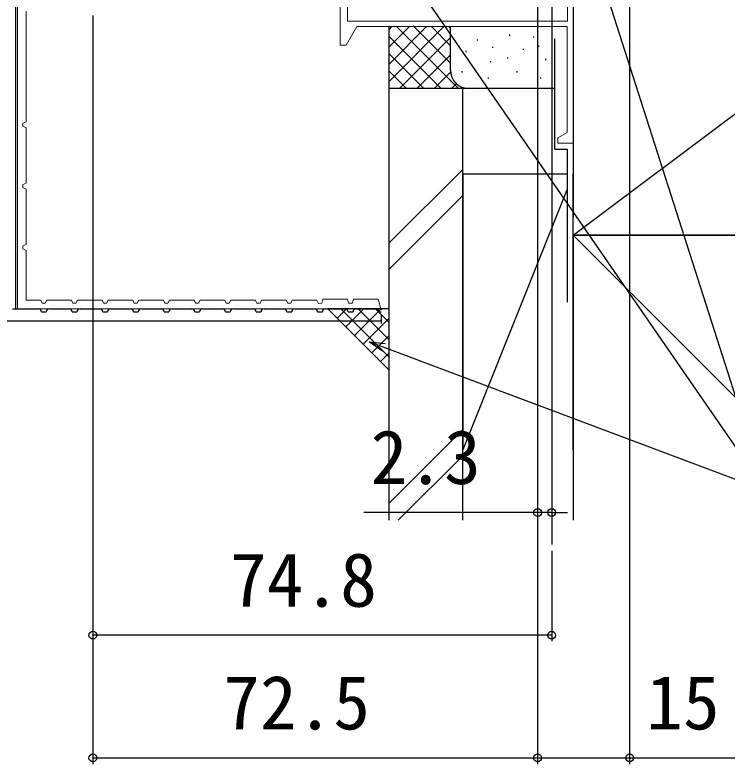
# Model space of a CAD drawing. Units: millimetres, scale not verified. Extents: x -525 to 525, y -803 to 799.
# Drawn here: x -274 to -157.9, y -116.1 to 6 of the extents above; entities that cross this region are included whole.
import ezdxf
from ezdxf.enums import TextEntityAlignment as Align

# ---------------------------------------------------------------- set-up
doc = ezdxf.new("R2010")
doc.units = ezdxf.units.MM
doc.header["$LTSCALE"] = 4
doc.layers.add('0-2_YKK_11', color=7, linetype='Continuous', lineweight=18)
for name, color, linetype in [('0-4_YKK_12', 2, 'Continuous'), ('0-5_YKK_13', 4, 'Continuous'), ('0-6_YKK_D', 6, 'Continuous'), ('0-8_YSS_K', 3, 'Continuous'), ('0-9_YSS_KE', 3, 'Continuous')]:
    doc.layers.add(name, color=color, linetype=linetype)
doc.styles.add('ＭＳ ゴシック', font='')
doc.styles.get('ＭＳ ゴシック').set_extended_font_data('MS Gothic')

msp = doc.modelspace()

# ---------------------------------------------------------------- linework, layer by layer
at = {"layer": '0-2_YKK_11', "color": 30}
msp.add_line((-214.3, -42.111), (-214.293, -41.935), dxfattribs=at)
at = {"layer": '0-2_YKK_11', "color": 4}
for points in [[(-184.643, 18.97), (-221, 17.065), (-221, 1.065), (-220, 1.065), (-218.268, 4.065), (-184, 4.065), (-184, -13.169), (-185.5, -14.035), (-185.5, -14.935), (-183, -14.935), (-183, 15.065), (-180, 15.065), (-180, 16.065), (-183, 16.065), (-183, 17.873), (-182.837, 18.14)], [(-215.199, 16.467), (-219.8, 16.226), (-219.8, 4.965), (-183.9, 4.965), (-183.9, 18.108), (-209.07, 16.789)]]:
    msp.add_lwpolyline(points, dxfattribs=at)
at = {"layer": '0-2_YKK_11', "color": 30}
for points in [[(-214.3, -41.935), (-273.6, -41.935), (-273.6, 8.065)], [(-272.2, 6.565), (-272.2, -11.435), (-272.7, -11.69), (-272.7, -12.18), (-272.2, -12.435), (-272.2, -21.435), (-272.7, -21.69), (-272.7, -22.18), (-272.2, -22.435), (-272.2, -31.435), (-272.7, -31.69), (-272.7, -32.18), (-272.2, -32.435), (-272.2, -40.535), (-269.8, -40.535), (-269.545, -41.035), (-269.055, -41.035), (-268.8, -40.535), (-264.8, -40.535), (-264.545, -41.035), (-264.055, -41.035), (-263.8, -40.535), (-259.8, -40.535), (-259.545, -41.035), (-259.055, -41.035)], [(-259.055, -41.035), (-258.8, -40.535), (-254.8, -40.535), (-254.545, -41.035), (-254.055, -41.035), (-253.8, -40.535), (-249.8, -40.535), (-249.545, -41.035), (-249.055, -41.035), (-248.8, -40.535), (-244.8, -40.535), (-244.545, -41.035), (-244.055, -41.035), (-243.8, -40.535), (-239.8, -40.535), (-239.545, -41.035), (-239.055, -41.035), (-238.8, -40.535), (-234.8, -40.535), (-234.545, -41.035), (-234.055, -41.035), (-233.8, -40.535), (-229.8, -40.535), (-229.545, -41.035), (-229.055, -41.035), (-228.8, -40.535), (-224.8, -40.535), (-224.532, -41.06), (-223.989, -41.006), (-223.8, -40.335), (-219.8, -40.335), (-219.603, -41.035), (-218.997, -41.035), (-218.8, -40.335), (-214.8, -40.335), (-214.3, -42.111)]]:
    msp.add_lwpolyline(points, dxfattribs=at)
at = {"layer": '0-4_YKK_12'}
for p, q in [((-186.5, 575.062), (-186.5, -80.369)), ((-273.9, 23.465), (-273.9, -41.935))]:
    msp.add_line(p, q, dxfattribs=at)
at = {"layer": '0-5_YKK_13'}
for p, q in [((-274.394, -41.935), (-270.193, -41.935)), ((-269.693, -42.435), (-268.893, -42.435)), ((-268.393, -41.935), (-265.193, -41.935)), ((-264.693, -42.435), (-263.893, -42.435)), ((-263.393, -41.935), (-260.193, -41.935)), ((-259.693, -42.435), (-258.893, -42.435)), ((-258.393, -41.935), (-255.193, -41.935)), ((-254.693, -42.435), (-253.893, -42.435)), ((-253.393, -41.935), (-250.193, -41.935)), ((-249.693, -42.435), (-248.893, -42.435)), ((-248.393, -41.935), (-245.193, -41.935)), ((-244.693, -42.435), (-243.893, -42.435)), ((-243.393, -41.935), (-240.193, -41.935)), ((-239.693, -42.435), (-238.893, -42.435)), ((-238.393, -41.935), (-235.193, -41.935)), ((-234.693, -42.435), (-233.893, -42.435)), ((-233.393, -41.935), (-230.193, -41.935)), ((-229.693, -42.435), (-228.893, -42.435)), ((-228.393, -41.935), (-225.193, -41.935)), ((-224.693, -42.435), (-223.893, -42.435)), ((-223.393, -41.935), (-220.193, -41.935)), ((-219.693, -42.435), (-218.893, -42.435)), ((-218.393, -41.935), (-215.193, -41.935)), ((-214.693, -42.435), (-214.293, -42.435)), ((-214.293, -43.935), (-286.452, -43.935)), ((-214.293, -42.835), (-214.293, -44.335))]:
    msp.add_line(p, q, dxfattribs=at)
for centre, start, end in [((-270.193, -42.435), 3.5, 90), ((-270.193, -42.435), 0, 3.5), ((-268.393, -42.435), 176.5, 180), ((-268.393, -42.435), 90, 176.5), ((-265.193, -42.435), 3.5, 90), ((-265.193, -42.435), 0, 3.5), ((-263.393, -42.435), 176.5, 180), ((-263.393, -42.435), 90, 176.5), ((-260.193, -42.435), 3.5, 90), ((-260.193, -42.435), 0, 3.5), ((-258.393, -42.435), 176.5, 180), ((-258.393, -42.435), 90, 176.5), ((-255.193, -42.435), 3.5, 90), ((-255.193, -42.435), 0, 3.5), ((-253.393, -42.435), 176.5, 180), ((-253.393, -42.435), 90, 176.5), ((-250.193, -42.435), 3.5, 90), ((-250.193, -42.435), 0, 3.5), ((-248.393, -42.435), 176.5, 180), ((-248.393, -42.435), 90, 176.5), ((-245.193, -42.435), 3.5, 90), ((-245.193, -42.435), 0, 3.5), ((-243.393, -42.435), 176.5, 180), ((-243.393, -42.435), 90, 176.5), ((-240.193, -42.435), 3.5, 90), ((-240.193, -42.435), 0, 3.5), ((-238.393, -42.435), 176.5, 180), ((-238.393, -42.435), 90, 176.5), ((-235.193, -42.435), 3.5, 90), ((-235.193, -42.435), 0, 3.5), ((-233.393, -42.435), 176.5, 180), ((-233.393, -42.435), 90, 176.5), ((-230.193, -42.435), 3.5, 90), ((-230.193, -42.435), 0, 3.5), ((-228.393, -42.435), 176.5, 180), ((-228.393, -42.435), 90, 176.5), ((-225.193, -42.435), 3.5, 90), ((-225.193, -42.435), 0, 3.5), ((-223.393, -42.435), 176.5, 180), ((-223.393, -42.435), 90, 176.5), ((-220.193, -42.435), 3.5, 90), ((-220.193, -42.435), 0, 3.5), ((-218.393, -42.435), 176.5, 180), ((-218.393, -42.435), 90, 176.5), ((-215.193, -42.435), 3.5, 90), ((-215.193, -42.435), 0, 3.5)]:
    msp.add_arc(centre, 0.5, start, end, dxfattribs=at)
at = {"layer": '0-6_YKK_D'}
for p, q in [((-173.8, 50.865), (-173.8, -116.135)), ((-188.8, 27.08), (-188.8, -76.135)), ((-188.8, 27.08), (-188.8, -116.135)), ((-188.8, 27.08), (-188.8, -116.135)), ((-261.3, 5.865), (-261.3, -116.135)), ((-261.3, 5.365), (-261.3, -96.135)), ((-188.8, -75.135), (-217.127, -75.135)), ((-186.5, -75.135), (-188.8, -75.135)), ((-186.5, -75.135), (-183.95, -75.135)), ((-186.5, -81.369), (-186.5, -96.135)), ((-186.5, -95.135), (-261.3, -95.135)), ((-261.3, -115.135), (-188.8, -115.135))]:
    msp.add_line(p, q, dxfattribs=at)
for points in [[(-184.658, 31.556), (-183.88, 29.127), (-151.641, -71.528)], [(-215.803, 21.32), (-214.353, 19.222), (-151.641, -71.528)], [(-214.111, -48.843), (-216.259, -47.308), (-213.631, -47.563)], [(-216.259, -47.308), (-213.871, -48.203), (-151.641, -71.528)], [(-188.8, -115.135), (-173.8, -115.135), (-152.523, -115.135)]]:
    msp.add_lwpolyline(points, dxfattribs=at)
for centre in [(-188.8, -75.135), (-186.5, -75.135), (-261.3, -95.135), (-186.5, -95.135), (-261.3, -115.135), (-188.8, -115.135), (-188.8, -115.135), (-173.8, -115.135)]:
    msp.add_circle(centre, 0.637, dxfattribs=at)
at = {"layer": '0-8_YSS_K'}
for p, q in [((-183, -29.935), (-123, 15.065)), ((-213, 0.783), (-209.622, 4.161)), ((-213, -6.016), (-213, 4.065)), ((-213, -4.873), (-204.062, 4.065)), ((-213, -2.045), (-206.89, 4.065)), ((-213, 3.612), (-212.547, 4.065)), ((-211.752, 4.05), (-201.686, -6.016)), ((-209.064, 4.191), (-203, -1.873)), ((-206.11, 4.065), (-203, 0.955)), ((-203.281, 4.065), (-203, 3.783)), ((-203, -3.016), (-203, 4.065)), ((-213, 2.47), (-204.515, -6.016)), ((-193.401, 2.76), (-193.401, 2.56)), ((-189.484, 2.48), (-189.484, 2.28)), ((-211.314, -6.016), (-203, 2.298)), ((-198.674, 1.984), (-198.674, 1.784)), ((-200.505, 0.128), (-200.505, -0.072)), ((-196.165, 0.795), (-196.165, 0.595)), ((-191.158, 0.461), (-191.158, 0.261)), ((-188.651, 0.964), (-188.651, 0.764)), ((-213, -0.359), (-207.343, -6.016)), ((-208.485, -6.016), (-203, -0.53)), ((-193.706, -0.939), (-193.706, -1.139)), ((-187.486, -1.208), (-187.486, -1.408)), ((-196.499, -1.541), (-196.499, -1.741)), ((-213, -3.187), (-210.172, -6.016)), ((-205.657, -6.016), (-202.982, -3.341)), ((-201.172, -3.21), (-201.172, -3.411)), ((-192.16, -3.21), (-192.16, -3.411)), ((-196.833, -4.212), (-196.833, -4.412)), ((-188.318, -4.212), (-188.318, -4.412)), ((-200, -6.016), (-213, -6.016)), ((-202.829, -6.016), (-202.034, -5.221)), ((-186, -6.016), (-200, -6.016)), ((-201, -19.204), (-213, -31.204)), ((-201, -19.935), (-184, -19.935)), ((-201, -19.935), (-201, -64.935)), ((-183, -64.935), (-183, -19.935)), ((-184, -22.435), (-201, -64.935)), ((-213, -35.447), (-201, -23.447)), ((-183, -29.935), (-136.546, -76.389)), ((-222.901, -42.035), (-222.801, -41.935)), ((-221.487, -43.449), (-219.973, -41.935)), ((-213, -49.82), (-220.885, -41.935)), ((-220.072, -44.863), (-217.144, -41.935)), ((-218.658, -46.277), (-214.316, -41.935)), ((-213, -46.992), (-218.057, -41.935)), ((-213, -44.163), (-215.228, -41.935)), ((-217.244, -47.692), (-213, -43.448)), ((-215.83, -49.106), (-213, -46.276)), ((-214.415, -50.52), (-213, -49.105)), ((-213.001, -51.934), (-213, -51.933)), ((-201, -61.631), (-213, -73.631)), ((-201, -65.874), (-211.516, -76.389))]:
    msp.add_line(p, q, dxfattribs=at)
msp.add_lwpolyline([(-213, -51.935), (-213, -41.935), (-223, -41.935)], close=True, dxfattribs=at)
msp.add_arc((-200, -3.016), 3, 180, 270, dxfattribs=at)
at = {"layer": '0-9_YSS_KE'}
for p, q in [((-183, 18.065), (-183, -26.935)), ((-186, -15.935), (-186, 2.065)), ((-213, -76.389), (-213, -6.016)), ((-186, -15.935), (-184, -15.935)), ((-184, -15.935), (-184, -40.836)), ((-183, -29.935), (-183, -76.389)), ((-63, -29.935), (-183, -29.935)), ((-183, -29.935), (-123, -29.935)), ((-183, -29.935), (-183, -76.389))]:
    msp.add_line(p, q, dxfattribs=at)
msp.add_lwpolyline([(-201, -76.389), (-201, -6.016), (-213, -6.016)], dxfattribs=at)

# ---------------------------------------------------------------- texts
at = {"layer": '0-6_YKK_D', "style": 'ＭＳ ゴシック'}
for s, p in [('2.3', (-216.014, -73.135)), ('74.8', (-238.934, -93.135)), ('72.5', (-240.05, -113.135)), ('15', (-171.091, -113.135))]:
    msp.add_text(s, height=8.798, dxfattribs=at).set_placement(p, align=Align.BOTTOM_LEFT)

doc.saveas('drawing.dxf')
